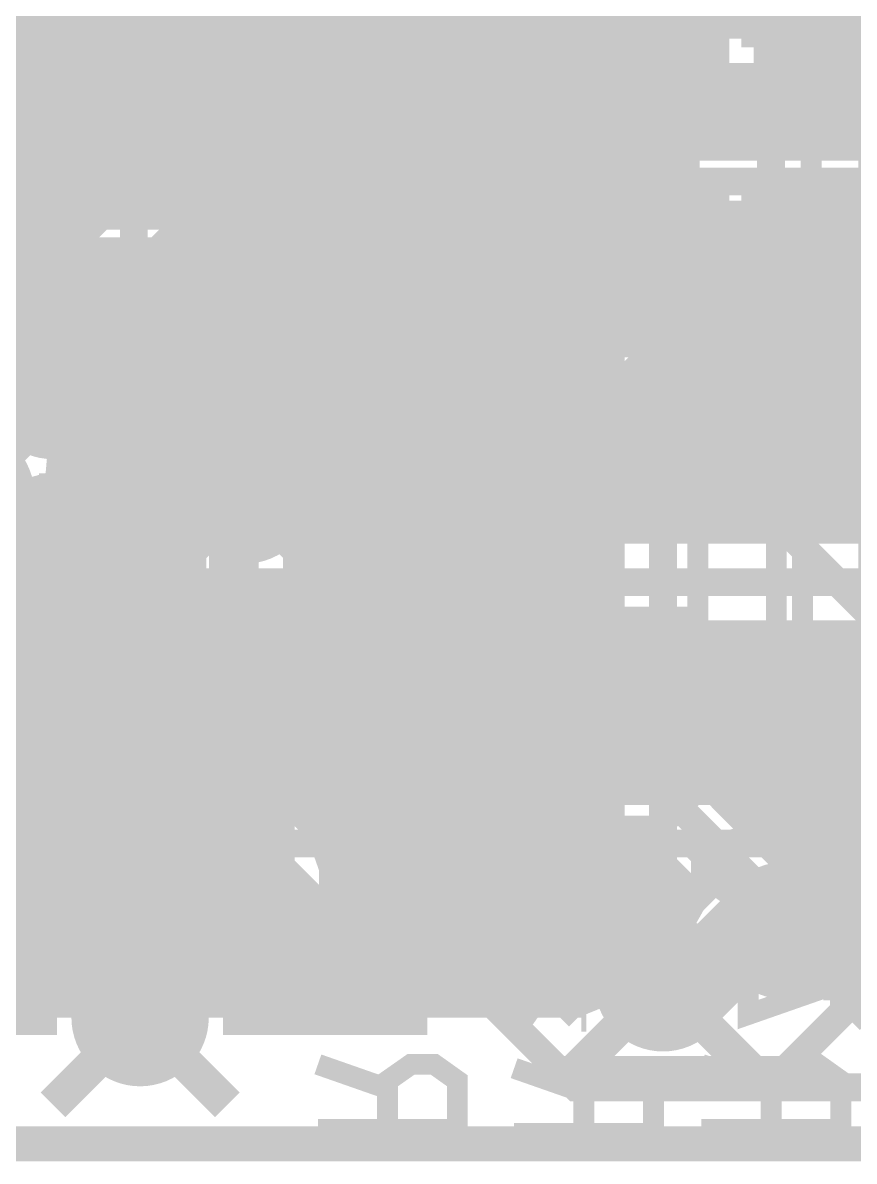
# Model space of a CAD drawing. Extents: x -72 to 72, y -47 to 50.
# Drawn here: x 27.09 to 33.14, y -6.13 to 2.17 of the extents above; entities that cross this region are included whole.
import ezdxf

# ---------------------------------------------------------------- set-up
doc = ezdxf.new("R2010")
doc.units = 0
doc.header["$MEASUREMENT"] = 0
doc.layers.get('0').update_dxf_attribs({"linetype": 'CONTINUOUS'})
for name, color, linetype in [('22-303-0_BOT', 7, 'CONTINUOUS'), ('22-303-0_DRD', 7, 'CONTINUOUS'), ('22-303-0_GND', 6, 'CONTINUOUS'), ('22-303-0_IN1', 4, 'CONTINUOUS'), ('22-303-0_IN2', 3, 'CONTINUOUS'), ('22-303-0_PWR', 5, 'CONTINUOUS'), ('22-303-0_SMB', 10, 'CONTINUOUS'), ('22-303-0_SMT', 14, 'CONTINUOUS'), ('22-303-0_SPB', 9, 'CONTINUOUS'), ('22-303-0_SPT', 12, 'CONTINUOUS'), ('22-303-0_SSB', 11, 'CONTINUOUS'), ('22-303-0_SST', 13, 'CONTINUOUS'), ('22-303-0_TOP', 8, 'CONTINUOUS'), ('THRUHOLE_TAP', 7, 'CONTINUOUS')]:
    doc.layers.add(name, color=color, linetype=linetype)

# ---------------------------------------------------------------- blocks, each defined once
blk = doc.blocks.new('RECTANGLE_4')
blk.add_solid([(0.4826, 0.4064), (0.4826, -0.4064), (-0.4826, 0.4064), (-0.4826, -0.4064)])
blk = doc.blocks.new('ROUND_48')
at = {"const_width": 0.29972}
blk.add_lwpolyline([(-0.14986, 0, 1), (0.14986, 0, 1)], format="xyb", close=True, dxfattribs=at)
blk = doc.blocks.new('OBLONG_61')
at = {"const_width": 0.29972}
blk.add_lwpolyline([(0, 0.59944), (0, -0.59944)], dxfattribs=at)
at = {"const_width": 0.14986}
for points in [[(-0.07493, 0.59944, 1), (0.07493, 0.59944, 1)], [(-0.07493, -0.59944, 1), (0.07493, -0.59944, 1)]]:
    blk.add_lwpolyline(points, format="xyb", close=True, dxfattribs=at)
blk = doc.blocks.new('ROUND_81')
at = {"const_width": 0.0635}
blk.add_lwpolyline([(-0.03175, 0, 1), (0.03175, 0, 1)], format="xyb", close=True, dxfattribs=at)
blk = doc.blocks.new('ROUND_82')
at = {"const_width": 0.50038}
blk.add_lwpolyline([(-0.25019, 0, 1), (0.25019, 0, 1)], format="xyb", close=True, dxfattribs=at)
blk = doc.blocks.new('ROUND_83')
at = {"const_width": 0.50038}
blk.add_lwpolyline([(-0.25019, 0, 1), (0.25019, 0, 1)], format="xyb", close=True, dxfattribs=at)
blk = doc.blocks.new('ROUND_53')
at = {"const_width": 0.29972}
blk.add_lwpolyline([(-0.14986, 0, 1), (0.14986, 0, 1)], format="xyb", close=True, dxfattribs=at)
blk = doc.blocks.new('RECTANGLE_2')
blk.add_solid([(0.63627, 0.51308), (0.63627, -0.51308), (-0.63627, 0.51308), (-0.63627, -0.51308)])
blk = doc.blocks.new('RECTANGLE_5')
blk.add_solid([(0.9017, 0.508), (0.9017, -0.508), (-0.9017, 0.508), (-0.9017, -0.508)])
blk = doc.blocks.new('RECTANGLE_10')
blk.add_solid([(1.12522, 1.14935), (1.12522, -1.14935), (-1.12522, 1.14935), (-1.12522, -1.14935)])
blk = doc.blocks.new('ROUND_95')
at = {"const_width": 0.10033}
blk.add_lwpolyline([(-0.050164, 0, 1), (0.050164, 0, 1)], format="xyb", close=True, dxfattribs=at)

msp = doc.modelspace()

# ---------------------------------------------------------------- linework, layer by layer
at = {"layer": '22-303-0_BOT'}
for points, const_width in [([(31.75, 11.9888), (30.734, 11.9888), (30.734, 0.254)], 0.381), ([(31.75, 0.5588), (31.4452, 0.254), (30.734, 0.254), (30.734, 11.9888), (31.75, 11.9888)], 0.381), ([(32.8168, 4.55676), (32.8168, 1.6764)], 0.254), ([(32.5882, 4.48056), (32.5882, 1.6764)], 0.254), ([(27.305, -0.508), (27.24404, -0.508), (27.24404, 4.05892)], 0.2032), ([(35.052, -0.508), (28.14828, -0.508), (27.89428, -0.254), (27.89428, 4.05892)], 0.2032), ([(29.19476, 4.05892), (29.19476, 0.39624), (29.464, 0.127)], 0.2032), ([(31.75, 3.44424), (31.75, 1.9812)], 0.2032), ([(32.5374, 2.6924), (32.5374, 1.6764)], 0.254), ([(32.8676, 2.6924), (32.8676, 1.6764)], 0.254), ([(32.8676, 2.1336), (32.5374, 2.1336)], 0.254), ([(35.687, 1.27), (32.004, 1.27), (31.75, 1.524), (31.75, 1.9812)], 0.2032), ([(32.8676, 1.905), (32.5374, 1.905)], 0.254), ([(32.8676, 1.6764), (32.5374, 1.6764)], 0.254), ([(32.8676, 1.6764), (32.5374, 1.6764)], 0.254), ([(33.655, 0.5588), (31.75, 0.5588)], 0.381), ([(34.417, -3.175), (34.29, -3.175), (32.3088, -1.1938), (31.75, -1.1938)], 0.2032), ([(26.67, -1.27), (27.64028, -1.27), (27.89428, -1.524), (27.89428, -2.54)], 0.2032), ([(28.54452, -2.54), (28.54452, -1.27), (28.702, -1.27)], 0.2032), ([(28.54452, -2.54), (28.54452, -1.27), (28.702, -1.27)], 0.2032), ([(27.24404, -2.54), (27.24404, -3.74142), (26.416, -4.572), (23.368, -4.572)], 0.2032), ([(29.19476, -2.54), (29.19476, -3.66776), (31.115, -5.588), (33.274, -5.588), (34.29, -4.572)], 0.2032), ([(29.845, -2.54), (29.845, -3.683), (30.988, -4.826), (31.75, -4.826)], 0.2032), ([(31.75, -4.826), (30.988, -4.826), (29.845, -3.683), (29.845, -2.54)], 0.2032), ([(31.75, -2.6162), (31.75, -3.048), (32.131, -3.429), (32.13354, -3.429), (32.639, -3.93954), (32.639, -4.445)], 0.2032), ([(27.65044, -3.52298), (27.65044, -3.74396)], 0.254), ([(28.2448, -3.4798), (28.2448, -4.953)], 0.254), ([(28.78836, -3.52298), (28.78836, -3.66776)], 0.254), ([(27.7876, -3.5814), (27.65044, -3.5814)], 0.254), ([(27.7876, -3.5814), (27.7876, -4.953)], 0.254), ([(28.43784, -3.5814), (28.00096, -3.5814)], 0.254), ([(28.0162, -3.57632), (28.0162, -4.953)], 0.254), ([(28.4734, -3.58902), (28.4734, -4.953)], 0.254), ([(28.78836, -3.5814), (28.6512, -3.5814)], 0.254), ([(28.702, -3.56616), (28.702, -4.953)], 0.254), ([(28.81376, -3.81), (27.64536, -3.81)], 0.254), ([(27.559, -4.0005), (27.559, -4.953)], 0.254), ([(28.90774, -3.95478), (29.90342, -4.953)], 0.254), ([(28.9306, -3.97764), (28.9306, -4.953)], 0.254), ([(27.53106, -4.03098), (26.7081, -4.85394)], 0.254), ([(28.98902, -4.0386), (27.52344, -4.0386)], 0.254), ([(29.21762, -4.2672), (27.29484, -4.2672)], 0.254), ([(27.3304, -4.23164), (27.3304, -4.953)], 0.254), ([(29.1592, -4.20624), (29.1592, -4.953)], 0.254), ([(29.3878, -4.43484), (29.3878, -4.953)], 0.254), ([(29.44622, -4.4958), (27.06624, -4.4958)], 0.254), ([(27.1018, -4.46024), (27.1018, -4.953)], 0.254), ([(29.6164, -4.66344), (29.6164, -4.953)], 0.254), ([(29.67482, -4.7244), (26.83764, -4.7244)], 0.254), ([(29.845, -4.89204), (29.845, -4.953)], 0.254), ([(29.90342, -4.953), (26.55824, -4.953)], 0.254)]:
    msp.add_lwpolyline(points, dxfattribs=dict(at, const_width=const_width))
at = {"layer": '22-303-0_BOT', "const_width": 0.254}
for points in [[(27.65044, -3.52298, 0.1425287), (27.89428, -3.59393)], [(27.89428, -3.5941, 0.2019958), (28.21956, -3.4571)], [(28.2194, -3.45694, 0.2019958), (28.54452, -3.59387)], [(28.54452, -3.5941, 0.1425289), (28.78845, -3.52312)], [(28.78836, -3.66776, 0.1989115), (28.90739, -3.95513)], [(27.53106, -4.03098, 0.1989124), (27.64995, -3.74396)]]:
    msp.add_lwpolyline(points, format="xyb", dxfattribs=at)
at = {"layer": '22-303-0_DRD', "const_width": 0.254}
for points in [[(30.48, 3.429), (29.21, 2.159)], [(30.48, 2.159), (29.21, 3.429)], [(31.369, 0.889), (30.099, -0.381)], [(31.369, -0.381), (30.099, 0.889)], [(30.099, 0.762), (28.829, -0.508)], [(30.099, -0.508), (28.829, 0.762)], [(27.94, 0.127), (26.67, -1.143)], [(27.94, -1.143), (26.67, 0.127)], [(27.305, -0.635), (26.035, -1.905)], [(27.305, -1.905), (26.035, -0.635)], [(29.337, -0.635), (28.067, -1.905)], [(29.337, -1.905), (28.067, -0.635)], [(29.337, -0.635), (28.067, -1.905)], [(29.337, -1.905), (28.067, -0.635)], [(33.274, -3.81), (32.004, -5.08)], [(33.274, -5.08), (32.004, -3.81)], [(32.385, -4.191), (31.115, -5.461)], [(32.385, -5.461), (31.115, -4.191)], [(32.385, -4.191), (31.115, -5.461)], [(32.385, -5.461), (31.115, -4.191)], [(28.575, -4.445), (27.305, -5.715)], [(28.575, -5.715), (27.305, -4.445)], [(69.99986, -5.99948), (-69.99986, -5.99948)]]:
    msp.add_lwpolyline(points, dxfattribs=at)
at = {"layer": '22-303-0_GND', "const_width": 0.254}
msp.add_lwpolyline([(69.99986, -5.99948), (-69.99986, -5.99948)], dxfattribs=at)
at = {"layer": '22-303-0_IN1'}
for points, const_width in [([(28.702, -1.27), (28.702, -3.175), (23.368, -3.175), (23.114, -3.429), (15.5321, -3.429), (14.605, -2.56032), (14.605, 2.032), (14.732, 2.159), (14.732, 17.018), (10.668, 21.082)], 0.2032), ([(29.972, 10.414), (31.75, 8.636), (31.75, -4.826)], 0.2032), ([(30.607, 9.20496), (30.607, -4.50596)], 0.254), ([(30.8356, 8.97636), (30.8356, -4.73456)], 0.254), ([(31.0642, 8.74776), (31.0642, -4.96316)], 0.254), ([(31.2928, 8.51916), (31.2928, -4.42976)], 0.254), ([(31.3436, 8.46836), (31.3436, -4.37896)], 0.254), ([(27.89428, 7.19328), (27.89428, -1.016), (27.64028, -1.27), (26.67, -1.27)], 0.2032), ([(28.30068, 6.74624), (28.30068, -0.81788)], 0.254), ([(28.321, 6.73354), (28.321, -0.8001)], 0.254), ([(29.2354, 6.61416), (29.2354, 0.6858)], 0.254), ([(28.5496, 6.52526), (28.5496, -0.6858)], 0.254), ([(28.7782, 6.45922), (28.7782, -0.67056)], 0.254), ([(29.0068, 6.48208), (29.0068, 0.52324)], 0.254), ([(28.702, -1.27), (28.702, -3.175), (30.988, -5.461), (32.639, -5.461), (33.274, -4.826), (33.274, 4.699), (34.417, 5.842)], 0.2032), ([(30.3784, 2.50952), (30.3784, -4.27736)], 0.254), ([(29.464, 2.3241), (29.464, 0.73152)], 0.254), ([(29.61386, 2.2352), (28.30068, 2.2352)], 0.254), ([(29.6926, 2.2098), (29.6926, 0.6858)], 0.254), ([(31.3436, 2.2352), (30.07614, 2.2352)], 0.254), ([(30.1498, 2.27076), (30.1498, -4.04876)], 0.254), ([(29.9212, 2.19456), (29.9212, 0.52324)], 0.254), ([(31.3436, 2.0066), (28.30068, 2.0066)], 0.254), ([(31.3436, 1.778), (28.30068, 1.778)], 0.254), ([(31.3436, 1.5494), (28.30068, 1.5494)], 0.254), ([(31.3436, 1.3208), (28.30068, 1.3208)], 0.254), ([(31.3436, 1.0922), (28.30068, 1.0922)], 0.254), ([(31.3436, 0.8636), (28.30068, 0.8636)], 0.254), ([(29.13634, 0.635), (28.30068, 0.635)], 0.254), ([(31.3436, 0.635), (29.79166, 0.635)], 0.254), ([(28.92806, 0.4064), (28.30068, 0.4064)], 0.254), ([(31.3436, 0.4064), (29.99994, 0.4064)], 0.254), ([(28.86202, 0.1778), (28.30068, 0.1778)], 0.254), ([(31.3436, 0.1778), (30.06598, 0.1778)], 0.254), ([(28.88488, -0.0508), (28.30068, -0.0508)], 0.254), ([(31.3436, -0.0508), (30.04058, -0.0508)], 0.254), ([(29.01696, -0.2794), (28.30068, -0.2794)], 0.254), ([(29.0068, -0.26924), (29.0068, -0.74676)], 0.254), ([(31.3436, -0.2794), (29.91104, -0.2794)], 0.254), ([(29.9212, -0.26924), (29.9212, -3.82016)], 0.254), ([(29.2354, -0.4318), (29.2354, -0.98552)], 0.254), ([(29.6926, -0.4318), (29.6926, -3.59156)], 0.254), ([(31.3436, -0.508), (28.30068, -0.508)], 0.254), ([(29.464, -0.47752), (29.464, -3.36296)], 0.254), ([(28.41752, -0.7366), (28.30068, -0.7366)], 0.254), ([(31.3436, -0.7366), (28.98648, -0.7366)], 0.254), ([(31.3436, -0.9652), (29.2227, -0.9652)], 0.254), ([(31.3436, -1.1938), (29.30144, -1.1938)], 0.254), ([(28.10764, -1.37922), (27.93238, -1.55194)], 0.254), ([(28.1178, -1.4224), (28.06192, -1.4224)], 0.254), ([(28.0924, -1.39192), (28.0924, -2.7686)], 0.254), ([(31.3436, -1.4224), (29.2862, -1.4224)], 0.254), ([(27.8638, -1.61036), (27.8638, -2.7686)], 0.254), ([(29.2354, -1.55448), (29.2354, -3.13436)], 0.254), ([(27.64028, -1.6764), (27.11704, -1.6764)], 0.254), ([(27.178, -1.6764), (27.178, -2.7686)], 0.254), ([(27.4066, -1.6764), (27.4066, -2.7686)], 0.254), ([(27.6352, -1.6764), (27.6352, -2.7686)], 0.254), ([(28.2321, -1.651), (27.78252, -1.651)], 0.254), ([(31.3436, -1.651), (29.1719, -1.651)], 0.254), ([(28.2956, -1.71704), (28.2956, -2.7686)], 0.254), ([(28.2956, -1.71704), (28.2956, -2.7686)], 0.254), ([(29.1084, -1.71704), (29.1084, -3.00736)], 0.254), ([(29.1084, -1.71704), (29.1084, -3.00736)], 0.254), ([(28.2956, -1.8796), (22.85238, -1.8796)], 0.254), ([(31.3436, -1.8796), (29.1084, -1.8796)], 0.254), ([(28.2956, -2.1082), (22.83206, -2.1082)], 0.254), ([(31.3436, -2.1082), (29.1084, -2.1082)], 0.254), ([(28.2956, -2.3368), (22.76602, -2.3368)], 0.254), ([(31.3436, -2.3368), (29.1084, -2.3368)], 0.254), ([(28.2956, -2.5654), (22.64918, -2.5654)], 0.254), ([(31.3436, -2.5654), (29.1084, -2.5654)], 0.254), ([(28.2956, -2.7686), (23.368, -2.7686)], 0.254), ([(31.3436, -2.794), (29.1084, -2.794)], 0.254), ([(29.1084, -3.00736), (31.15564, -5.0546)], 0.254), ([(31.3436, -3.0226), (29.12364, -3.0226)], 0.254), ([(31.3436, -3.2512), (29.35224, -3.2512)], 0.254), ([(31.3436, -3.4798), (29.58084, -3.4798)], 0.254), ([(28.53436, -3.5814), (26.8478, -3.5814)], 0.254), ([(27.178, -3.5814), (27.178, -5.08)], 0.254), ([(27.4066, -3.5814), (27.4066, -4.79552)], 0.254), ([(27.6352, -3.5814), (27.6352, -4.55676)], 0.254), ([(27.8638, -3.5814), (27.8638, -4.48056)], 0.254), ([(28.0924, -3.5814), (28.0924, -4.4958)], 0.254), ([(28.321, -3.5814), (28.321, -4.6101)], 0.254), ([(28.53436, -3.5814), (30.03296, -5.08)], 0.254), ([(28.5496, -3.59664), (28.5496, -5.08)], 0.254), ([(28.66136, -3.7084), (26.88336, -3.7084)], 0.254), ([(31.3436, -3.7084), (29.80944, -3.7084)], 0.254), ([(28.7782, -3.82524), (28.7782, -5.08)], 0.254), ([(28.88996, -3.937), (26.88082, -3.937)], 0.254), ([(31.3436, -3.937), (30.03804, -3.937)], 0.254), ([(29.0068, -4.05384), (29.0068, -5.08)], 0.254), ([(29.11856, -4.1656), (26.77668, -4.1656)], 0.254), ([(31.3436, -4.1656), (30.26664, -4.1656)], 0.254), ([(29.2354, -4.28244), (29.2354, -5.08)], 0.254), ([(29.34716, -4.3942), (26.44394, -4.3942)], 0.254), ([(31.32582, -4.3942), (30.49524, -4.3942)], 0.254), ([(29.464, -4.51104), (29.464, -5.08)], 0.254), ([(27.54376, -4.6228), (23.96998, -4.6228)], 0.254), ([(29.57576, -4.6228), (28.33624, -4.6228)], 0.254), ([(31.18104, -4.6228), (30.72384, -4.6228)], 0.254), ([(29.6926, -4.73964), (29.6926, -5.08)], 0.254), ([(27.3812, -4.8514), (23.90394, -4.8514)], 0.254), ([(29.80436, -4.8514), (28.4988, -4.8514)], 0.254), ([(31.14548, -4.8514), (30.95244, -4.8514)], 0.254), ([(29.9212, -4.96824), (29.9212, -5.08)], 0.254), ([(27.33548, -5.08), (23.69566, -5.08)], 0.254), ([(30.03296, -5.08), (28.54452, -5.08)], 0.254), ([(31.1912, -5.0546), (31.15564, -5.0546)], 0.254)]:
    msp.add_lwpolyline(points, dxfattribs=dict(at, const_width=const_width))
at = {"layer": '22-303-0_IN1', "const_width": 0.254}
for points in [[(29.24048, 2.794, 0.4142136), (29.845, 2.18948)], [(29.845, 2.18948, 0.4142136), (30.44952, 2.794)], [(29.464, 0.73152, 0.4142136), (28.85948, 0.127)], [(30.06852, 0.127, 0.4142136), (29.464, 0.73152)], [(28.85948, 0.127, 0.4142136), (29.464, -0.47752)], [(29.464, -0.47752, 0.4142136), (30.06852, 0.127)], [(28.702, -0.66548, 0.1835054), (28.30069, -0.81789)], [(29.30652, -1.27, 0.4142136), (28.702, -0.66548)], [(29.1084, -1.71704, 0.2113087), (29.30616, -1.27)], [(28.10764, -1.37922, 0.1642653), (28.2955, -1.71715)], [(27.64028, -1.6764, 0.1989124), (27.92765, -1.55737)], [(27.64028, -1.6764, 0.1989124), (27.92765, -1.55737)], [(26.67, -1.87452, 0.2113086), (27.11731, -1.67664)], [(31.3436, -4.37896, 0.2113087), (31.14584, -4.826)], [(31.3436, -4.37896, 0.2113087), (31.14584, -4.826)], [(27.94, -4.47548, 0.4142136), (27.33548, -5.08)], [(28.54452, -5.08, 0.4142136), (27.94, -4.47548)], [(31.14548, -4.826, 0.097385), (31.19049, -5.05489)], [(31.14548, -4.826, 0.097385), (31.19049, -5.05489)]]:
    msp.add_lwpolyline(points, format="xyb", dxfattribs=at)
at = {"layer": '22-303-0_IN2'}
for points, const_width in [([(-27.813, 13.462), (-27.813, 12.954), (-23.749, 8.89), (-14.732, 8.89), (-13.081, 7.239), (-13.081, 6.35), (-2.921, -3.81), (22.098, -3.81), (22.86, -3.048), (22.86, 0), (24.13, 1.27), (27.432, 1.27), (28.321, 2.159), (36.576, 2.159), (37.973, 3.556), (41.91, 3.556), (43.18, 4.826), (43.688, 4.826), (43.688, 4.953)], 0.2032), ([(31.75, -4.826), (31.242, -4.318), (26.924, -4.318), (26.035, -5.207), (13.589, -5.207), (13.208, -4.826), (-3.175, -4.826), (-9.144, 1.143), (-45.466, 1.143), (-47.625, 3.302), (-47.625, 6.477), (-46.228, 7.874), (-37.084, 7.874)], 0.2032), ([(24.638, -0.127), (25.273, 0.508), (28.067, 0.508), (28.956, 1.397), (37.084, 1.397), (38.1, 2.413), (42.545, 2.413), (44.323, 4.191), (50.165, 4.191), (51.054, 5.08), (52.07, 5.08), (52.578, 4.572), (53.213, 4.572), (53.594, 4.191), (53.594, 3.683), (53.086, 3.175), (53.086, -4.318)], 0.2032), ([(27.1018, 4.9276), (27.1018, 1.6764)], 0.254), ([(27.3304, 4.9276), (27.3304, 1.74244)], 0.254), ([(27.559, 4.9276), (27.559, 1.97104)], 0.254), ([(27.7876, 4.9276), (27.7876, 2.19964)], 0.254), ([(52.959, 3.937), (52.578, 3.556), (44.323, 3.556), (42.799, 2.032), (38.354, 2.032), (37.338, 1.016), (29.21, 1.016), (28.321, 0.127), (26.67, 0.127), (26.416, -0.127), (26.162, -0.127), (26.289, -0.254)], 0.2032), ([(23.368, -4.572), (23.368, -0.381), (24.638, 0.889), (27.813, 0.889), (28.702, 1.778), (36.83, 1.778), (38.227, 3.175), (42.418, 3.175)], 0.2032), ([(28.03398, 2.44602), (27.26436, 1.6764)], 0.254), ([(27.72156, 2.1336), (25.80894, 2.1336)], 0.254), ([(27.49296, 1.905), (25.60066, 1.905)], 0.254), ([(27.26436, 1.6764), (24.13, 1.6764)], 0.254), ([(43.688, 0.889), (43.815, 0.889), (44.45, 0.254), (44.45, -1.016), (42.926, -2.54), (35.306, -2.54), (34.036, -3.81), (26.289, -3.81)], 0.2032), ([(39.878, 0.381), (31.75, 0.381), (30.861, -0.508), (27.305, -0.508)], 0.2032), ([(24.638, -3.937), (26.67, -1.905), (33.909, -1.905), (34.29, -1.524), (34.798, -1.524), (35.306, -2.032), (41.529, -2.032), (43.053, -0.508), (43.053, 0.127), (43.18, 0.254)], 0.2032), ([(31.91764, -0.0254), (31.1531, -0.78994)], 0.254), ([(31.9024, -0.04064), (31.9024, -1.4986)], 0.254), ([(34.68878, -0.0254), (31.91764, -0.0254)], 0.254), ([(32.131, -0.0254), (32.131, -1.4986)], 0.254), ([(32.3596, -0.0254), (32.3596, -1.4986)], 0.254), ([(32.5882, -0.0254), (32.5882, -1.4986)], 0.254), ([(32.8168, -0.0254), (32.8168, -1.4986)], 0.254), ([(33.0454, -0.0254), (33.0454, -1.4986)], 0.254), ([(34.56178, -0.1524), (31.79064, -0.1524)], 0.254), ([(31.6738, -0.26924), (31.6738, -1.4986)], 0.254), ([(34.46018, -0.381), (31.56204, -0.381)], 0.254), ([(31.4452, -0.49784), (31.4452, -1.4986)], 0.254), ([(34.4551, -0.6096), (31.33344, -0.6096)], 0.254), ([(31.2166, -0.72644), (31.2166, -1.4986)], 0.254), ([(34.544, -0.8382), (31.09722, -0.8382)], 0.254), ([(30.861, -0.9144), (29.18968, -0.9144)], 0.254), ([(29.3878, -0.9144), (29.3878, -1.4986)], 0.254), ([(29.6164, -0.9144), (29.6164, -1.4986)], 0.254), ([(29.845, -0.9144), (29.845, -1.4986)], 0.254), ([(30.0736, -0.9144), (30.0736, -1.4986)], 0.254), ([(30.3022, -0.9144), (30.3022, -1.4986)], 0.254), ([(30.5308, -0.9144), (30.5308, -1.4986)], 0.254), ([(30.7594, -0.9144), (30.7594, -1.4986)], 0.254), ([(30.988, -0.89408), (30.988, -1.4986)], 0.254), ([(34.82086, -1.0668), (29.27096, -1.0668)], 0.254), ([(33.94456, -1.2954), (29.30652, -1.2954)], 0.254), ([(33.74136, -1.4986), (29.2608, -1.4986)], 0.254), ([(33.909, -2.3114), (26.83764, -2.3114)], 0.254), ([(27.1018, -2.3114), (27.1018, -3.4036)], 0.254), ([(27.3304, -2.3114), (27.3304, -3.4036)], 0.254), ([(27.559, -2.3114), (27.559, -3.4036)], 0.254), ([(27.7876, -2.3114), (27.7876, -3.4036)], 0.254), ([(28.0162, -2.3114), (28.0162, -3.4036)], 0.254), ([(28.2448, -2.3114), (28.2448, -3.4036)], 0.254), ([(28.4734, -2.3114), (28.4734, -3.4036)], 0.254), ([(28.702, -2.3114), (28.702, -3.4036)], 0.254), ([(28.9306, -2.3114), (28.9306, -3.4036)], 0.254), ([(29.1592, -2.3114), (29.1592, -3.4036)], 0.254), ([(29.3878, -2.3114), (29.3878, -3.4036)], 0.254), ([(29.6164, -2.3114), (29.6164, -3.4036)], 0.254), ([(29.845, -2.3114), (29.845, -3.4036)], 0.254), ([(30.0736, -2.3114), (30.0736, -3.4036)], 0.254), ([(30.3022, -2.3114), (30.3022, -3.4036)], 0.254), ([(30.5308, -2.3114), (30.5308, -3.4036)], 0.254), ([(30.7594, -2.3114), (30.7594, -3.4036)], 0.254), ([(30.988, -2.3114), (30.988, -3.4036)], 0.254), ([(31.2166, -2.3114), (31.2166, -3.4036)], 0.254), ([(31.4452, -2.3114), (31.4452, -3.4036)], 0.254), ([(31.6738, -2.3114), (31.6738, -3.4036)], 0.254), ([(31.9024, -2.3114), (31.9024, -3.4036)], 0.254), ([(32.131, -2.3114), (32.131, -3.4036)], 0.254), ([(32.3596, -2.3114), (32.3596, -3.4036)], 0.254), ([(32.5882, -2.3114), (32.5882, -3.4036)], 0.254), ([(32.8168, -2.3114), (32.8168, -3.4036)], 0.254), ([(33.0454, -2.3114), (33.0454, -3.4036)], 0.254), ([(34.00806, -2.4384), (26.71064, -2.4384)], 0.254), ([(34.21634, -2.667), (26.48204, -2.667)], 0.254), ([(34.37636, -2.8956), (26.25344, -2.8956)], 0.254), ([(34.14776, -3.1242), (26.02484, -3.1242)], 0.254), ([(33.91916, -3.3528), (26.68524, -3.3528)], 0.254), ([(33.86836, -3.4036), (26.73604, -3.4036)], 0.254), ([(31.07436, -4.7244), (27.09164, -4.7244), (26.86304, -4.953)], 0.254), ([(31.07436, -4.7244), (27.09164, -4.7244)], 0.254), ([(27.1018, -4.7244), (27.1018, -4.953)], 0.254), ([(27.3304, -4.7244), (27.3304, -4.953)], 0.254), ([(27.559, -4.7244), (27.559, -4.953)], 0.254), ([(27.7876, -4.7244), (27.7876, -4.953)], 0.254), ([(28.0162, -4.7244), (28.0162, -4.953)], 0.254), ([(28.2448, -4.7244), (28.2448, -4.953)], 0.254), ([(28.4734, -4.7244), (28.4734, -4.953)], 0.254), ([(28.702, -4.7244), (28.702, -4.953)], 0.254), ([(28.9306, -4.7244), (28.9306, -4.953)], 0.254), ([(29.1592, -4.7244), (29.1592, -4.953)], 0.254), ([(29.3878, -4.7244), (29.3878, -4.953)], 0.254), ([(29.6164, -4.7244), (29.6164, -4.953)], 0.254), ([(29.845, -4.7244), (29.845, -4.953)], 0.254), ([(30.0736, -4.7244), (30.0736, -4.953)], 0.254), ([(30.3022, -4.7244), (30.3022, -4.953)], 0.254), ([(30.5308, -4.7244), (30.5308, -4.953)], 0.254), ([(30.7594, -4.7244), (30.7594, -4.953)], 0.254), ([(30.988, -4.7244), (30.988, -4.953)], 0.254), ([(31.07436, -4.7244), (31.14548, -4.79552)], 0.254), ([(31.14548, -4.79552), (31.14471, -4.826)], 0.254), ([(31.14548, -4.79552), (31.14471, -4.826)], 0.254), ([(31.15818, -4.953), (26.86304, -4.953)], 0.254)]:
    msp.add_lwpolyline(points, dxfattribs=dict(at, const_width=const_width))
at = {"layer": '22-303-0_IN2', "const_width": 0.254}
for points in [[(30.861, -0.9144, 0.1989124), (31.14837, -0.79537)], [(30.861, -0.9144, 0.1989124), (31.14837, -0.79537)], [(29.30652, -1.27, 0.1588248), (29.19046, -0.91383)], [(29.2608, -1.4986, 0.0973858), (29.30575, -1.27)], [(31.14548, -4.826, 0.0528958), (31.15893, -4.95284)], [(31.14548, -4.826, 0.0528958), (31.15893, -4.95284)]]:
    msp.add_lwpolyline(points, format="xyb", dxfattribs=at)
at = {"layer": '22-303-0_PWR', "const_width": 0.254}
msp.add_lwpolyline([(69.99986, -5.99948), (-69.99986, -5.99948)], dxfattribs=at)
at = {"layer": '22-303-0_SSB', "const_width": 0.1524}
for points in [[(30.34538, -0.9398), (29.845, -1.44018), (23.5458, -1.44018), (23.5458, 2.9591), (30.34538, 2.9591), (30.34538, -0.9398)], [(30.9245, -0.1905), (30.9245, 2.7305), (32.5628, 2.7305), (32.5628, -0.1905), (30.9245, -0.1905)], [(32.8295, -0.1905), (32.8295, 2.7305), (34.4678, 2.7305), (34.4678, -0.1905), (32.8295, -0.1905)], [(30.861, 0.127), (30.607, -0.127), (30.607, -1.27), (30.353, -1.524), (30.353, -3.429)], [(29.42336, -0.29972), (29.42336, -0.98044)], [(29.56052, -0.2794), (29.56052, -1.00076)], [(29.69768, -0.31242), (29.69768, -0.96774)], [(33.02, -0.254), (32.766, -0.508), (32.766, -3.429)], [(29.2862, -0.38862), (29.2862, -0.89154)], [(29.76118, -0.35052), (29.32684, -0.35052)], [(29.87294, -0.48768), (29.21762, -0.48768)], [(29.83484, -0.42164), (29.83484, -0.85598)], [(32.5755, -0.4445), (32.5755, -3.3655), (30.9372, -3.3655), (30.9372, -0.4445), (32.5755, -0.4445)], [(29.90596, -0.62484), (29.1846, -0.62484)], [(29.88564, -0.762), (29.20492, -0.762)], [(29.79674, -0.89916), (29.29382, -0.89916)], [(29.7434, -3.80492), (29.7434, -4.16052), (29.91358, -4.21894), (30.08376, -4.21894), (30.2514, -4.16052), (30.2514, -3.80492), (30.08376, -3.74396), (29.91358, -3.74396), (29.2354, -3.98272)], [(30.83306, -4.24688), (30.66542, -4.18846), (30.66542, -3.83286), (30.83306, -3.7719), (31.17342, -3.7719), (31.34106, -3.89128), (31.34106, -4.24688), (31.68142, -4.24688), (31.68142, -3.7719)], [(32.0294, -4.04114), (32.19958, -4.16052), (32.36976, -4.21894), (32.70758, -4.21894), (32.87776, -4.16052), (33.0454, -4.04114), (33.0454, -3.92176), (32.87776, -3.80492), (32.70758, -3.74396), (32.36976, -3.74396), (32.19958, -3.80492), (32.0294, -3.92176), (32.0294, -4.04114)], [(29.40558, -5.05714), (29.2354, -4.93776), (29.2354, -4.70154), (29.40558, -4.58216), (29.57576, -4.58216), (29.91358, -4.82092), (30.2514, -4.58216), (30.2514, -5.05714)], [(30.83306, -5.08508), (30.66542, -4.9657), (30.66542, -4.72948), (30.83306, -4.6101), (31.00324, -4.6101), (31.34106, -4.84886), (31.68142, -4.6101), (31.68142, -5.08508)], [(32.36976, -4.58216), (32.36976, -5.05714), (33.0454, -4.82092), (33.0454, -4.70154), (32.0294, -4.70154)], [(29.7434, -5.59816), (29.2354, -5.42036)], [(29.7434, -5.89534), (29.7434, -5.53974), (29.91358, -5.42036), (30.08376, -5.42036), (30.2514, -5.53974), (30.2514, -5.89534), (29.2354, -5.89534)], [(31.17342, -5.6261), (30.66542, -5.4483)], [(31.17342, -5.92328), (31.17342, -5.56768), (31.34106, -5.4483), (31.51124, -5.4483), (31.68142, -5.56768), (31.68142, -5.92328), (30.66542, -5.92328)], [(32.5374, -5.59816), (32.0294, -5.42036)], [(32.5374, -5.89534), (32.5374, -5.53974), (32.70758, -5.42036), (32.87776, -5.42036), (33.0454, -5.53974), (33.0454, -5.89534), (32.0294, -5.89534)]]:
    msp.add_lwpolyline(points, dxfattribs=at)
for points in [[(29.54528, -0.2794, 0.4142136), (29.1846, -0.64008)], [(29.90596, -0.64008, 0.4142136), (29.54528, -0.2794)], [(29.1846, -0.64008, 0.4142136), (29.54528, -1.00076)], [(29.54528, -1.00076, 0.4142136), (29.90596, -0.64008)]]:
    msp.add_lwpolyline(points, format="xyb", dxfattribs=at)
at = {"layer": '22-303-0_SST', "const_width": 0.1524}
for points in [[(29.718, 5.842), (32.512, 5.842), (32.512, 0.508), (29.718, 0.508), (29.718, 5.842)], [(29.24048, 2.36474), (29.5402, 2.36474), (29.5402, -3.63474), (29.24048, -3.63474)], [(29.5275, 0.508), (26.3525, 0.508)], [(27.1399, 0.508), (27.1399, 0.1905)], [(27.27706, 0.508), (27.27706, 0.1905)], [(27.41422, 0.508), (27.41422, 0.1905)], [(27.55138, 0.508), (27.55138, 0.1905)], [(27.68854, 0.508), (27.68854, 0.1905)], [(27.8257, 0.508), (27.8257, 0.1905)], [(27.96286, 0.508), (27.96286, 0.1905)], [(28.10002, 0.508), (28.10002, 0.1905)], [(28.23718, 0.508), (28.23718, 0.1905)], [(28.37434, 0.508), (28.37434, 0.1905)], [(28.5115, 0.508), (28.5115, 0.1905)], [(28.64866, 0.508), (28.64866, 0.1905)], [(28.78582, 0.508), (28.78582, 0.1905)], [(28.92298, 0.508), (28.92298, 0.1905)], [(29.06014, 0.508), (29.06014, 0.1905)], [(29.1973, 0.508), (29.1973, 0.1905)], [(29.33446, 0.508), (29.33446, 0.1905)], [(29.47162, 0.508), (29.47162, 0.1905)], [(29.5275, 0.508), (29.5275, 0.1905)], [(29.5275, 0.42926), (26.3525, 0.42926)], [(29.5275, 0.2921), (26.3525, 0.2921)], [(32.4993, -0.21844), (32.8549, -0.21844), (32.97428, -0.0508), (32.97428, 0.11938), (32.8549, 0.28956), (32.4993, 0.28956), (32.4993, -0.72644)], [(29.5275, 0.1905), (26.3525, 0.1905)], [(31.75, -3.683), (30.48, -3.683), (30.226, -3.429), (30.226, -0.127), (32.004, -0.127), (32.004, -3.429), (31.75, -3.683)], [(32.79648, -0.21844), (32.97428, -0.72644)], [(32.004, -2.159), (30.226, -2.159)], [(33.29178, -2.35458), (33.29178, -2.82702), (32.61614, -2.5908), (32.61614, -2.47142), (33.63214, -2.47142)], [(33.63214, -3.19278), (33.63214, -3.6068), (32.61614, -3.6068)], [(33.63214, -4.445), (33.63214, -4.0894), (33.29178, -3.97002), (32.95396, -3.97002), (32.61614, -4.0894), (32.61614, -4.445)], [(33.63214, -4.38658), (32.61614, -4.38658)]]:
    msp.add_lwpolyline(points, dxfattribs=at)
at = {"layer": '22-303-0_TOP'}
for points, const_width in [([(32.3596, 4.4958), (32.3596, 2.1209)], 0.254), ([(32.5882, 4.48056), (32.5882, 2.1209)], 0.254), ([(31.115, 1.4986), (32.8676, 1.4986), (33.1978, 1.8288), (34.29, 1.8288), (34.9758, 1.8288), (36.957, 3.81), (39.2938, 3.81)], 0.635), ([(21.54936, 3.13436), (21.59, 3.13436), (21.63064, 3.13436), (23.7363, 1.016), (27.1526, 1.016), (27.94, 1.81356)], 1.27), ([(27.94, 1.81356), (27.94, 1.4986), (31.115, 1.4986)], 1.27), ([(32.3215, 2.3114), (32.3215, 2.1209)], 0.254), ([(32.75838, 2.26822), (32.60852, 2.1209)], 0.254), ([(32.62122, 2.1336), (32.3215, 2.1336)], 0.254), ([(32.60852, 2.1209), (32.3215, 2.1209)], 0.254), ([(36.8808, 0.9906), (33.22574, 0.9906)], 0.254), ([(32.8676, 0.8763), (32.3215, 0.8763)], 0.254), ([(32.3215, 0.8763), (32.3215, 0.6858)], 0.254), ([(32.3596, 0.8763), (32.3596, -1.4986)], 0.254), ([(32.5882, 0.8763), (32.5882, -1.4986)], 0.254), ([(32.8168, 0.8763), (32.8168, -1.4986)], 0.254), ([(33.0454, 0.9017), (33.0454, -1.4986)], 0.254), ([(36.8808, 0.762), (32.3215, 0.762)], 0.254), ([(32.3215, 0.6858), (31.58744, 0.6858)], 0.254), ([(31.6738, 0.6858), (31.6738, -0.07112)], 0.254), ([(31.9024, 0.6858), (31.9024, -0.07112)], 0.254), ([(32.131, 0.6858), (32.131, -1.4986)], 0.254), ([(31.4452, 0.61722), (31.4452, -0.07112)], 0.254), ([(36.8808, 0.5334), (31.26994, 0.5334)], 0.254), ([(28.88488, 0.3048), (27.76728, 0.3048)], 0.254), ([(27.7876, 0.32258), (27.7876, -0.14478)], 0.254), ([(28.9052, 0.36068), (27.8257, 0.36068)], 0.254), ([(28.0162, 0.36068), (28.0162, -1.63068)], 0.254), ([(28.2448, 0.36068), (28.2448, -0.87376)], 0.254), ([(28.4734, 0.36068), (28.4734, -0.7112)], 0.254), ([(28.702, 0.36068), (28.702, -0.66548)], 0.254), ([(30.734, 0.254), (30.734, -0.508), (31.115, -0.889)], 0.381), ([(36.8808, 0.3048), (31.33598, 0.3048)], 0.254), ([(27.559, 0.16764), (27.559, 0.04064)], 0.254), ([(27.15006, 0.0762), (26.79446, 0.0762)], 0.254), ([(27.15006, 0.0762), (26.79446, 0.0762)], 0.254), ([(27.2669, 0.09398), (27.3431, 0.09398)], 0.254), ([(27.26944, 0.09398), (27.3431, 0.09398)], 0.254), ([(27.26944, 0.09398), (27.3431, 0.09398)], 0.254), ([(27.26944, 0.09398), (27.3431, 0.09398)], 0.254), ([(28.86202, 0.0762), (27.45994, 0.0762)], 0.254), ([(29.464, 0.127), (29.464, -1.143), (30.226, -1.905), (34.29, -1.905), (34.544, -2.159)], 0.2032), ([(34.89706, 0.0762), (31.31058, 0.0762)], 0.254), ([(32.05734, -0.07112), (31.242, -0.07112)], 0.254), ([(32.05734, -0.07112), (32.05734, -1.4986)], 0.254), ([(28.92806, -0.1524), (27.79268, -0.1524)], 0.254), ([(28.9306, -0.15748), (28.9306, -0.7112)], 0.254), ([(34.56178, -0.1524), (32.05734, -0.1524)], 0.254), ([(29.0576, -0.32004), (29.0576, -0.77978)], 0.254), ([(29.0576, -0.381), (27.89682, -0.381)], 0.254), ([(34.46018, -0.381), (32.05734, -0.381)], 0.254), ([(29.0576, -0.6096), (27.89936, -0.6096)], 0.254), ([(34.4551, -0.6096), (32.05734, -0.6096)], 0.254), ([(27.7876, -0.87122), (27.7876, -1.63068)], 0.254), ([(28.27782, -0.8382), (27.81046, -0.8382)], 0.254), ([(34.544, -0.8382), (32.05734, -0.8382)], 0.254), ([(27.3304, -1.11252), (27.3304, -1.63068)], 0.254), ([(28.13304, -1.0668), (27.53614, -1.0668)], 0.254), ([(27.559, -1.05664), (27.559, -1.63068)], 0.254), ([(34.82086, -1.0668), (32.05734, -1.0668)], 0.254), ([(28.09748, -1.2954), (27.27452, -1.2954)], 0.254), ([(35.72256, -1.2954), (32.05734, -1.2954)], 0.254), ([(28.15336, -1.524), (27.21864, -1.524)], 0.254), ([(29.27096, -1.524), (29.25064, -1.524)], 0.254), ([(29.25572, -1.50876), (29.93898, -2.19202)], 0.254), ([(34.29, -1.4986), (32.05734, -1.4986)], 0.254), ([(28.21686, -1.63068), (27.15514, -1.63068)], 0.254), ([(27.94, -1.63068), (27.94, -3.0861)], 0.254), ([(29.37002, -1.63068), (29.18714, -1.63068)], 0.254), ([(29.37002, -1.63068), (29.37002, -4.53898)], 0.254), ([(29.3878, -1.64084), (29.3878, -4.953)], 0.254), ([(29.49956, -1.7526), (29.37002, -1.7526)], 0.254), ([(29.6164, -1.86944), (29.6164, -4.953)], 0.254), ([(29.72816, -1.9812), (29.37002, -1.9812)], 0.254), ([(29.845, -2.09804), (29.845, -4.953)], 0.254), ([(29.95676, -2.2098), (29.37002, -2.2098)], 0.254), ([(30.0736, -2.28092), (30.0736, -4.953)], 0.254), ([(30.17266, -2.30632), (30.17266, -3.73888)], 0.254), ([(33.9598, -2.3114), (32.05734, -2.3114)], 0.254), ([(32.05734, -2.3114), (32.05734, -3.15976)], 0.254), ([(32.131, -2.3114), (32.131, -3.23596)], 0.254), ([(32.3596, -2.3114), (32.3596, -3.46456)], 0.254), ([(32.5882, -2.3114), (32.5882, -3.69316)], 0.254), ([(32.8168, -2.3114), (32.8168, -3.86588)], 0.254), ([(33.0454, -2.3114), (33.0454, -3.99796)], 0.254), ([(30.17266, -2.4384), (29.37002, -2.4384)], 0.254), ([(34.00806, -2.4384), (32.05734, -2.4384)], 0.254), ([(30.17266, -2.667), (29.37002, -2.667)], 0.254), ([(34.21634, -2.667), (32.05734, -2.667)], 0.254), ([(27.94, -5.08), (27.94, -3.08356)], 0.635), ([(30.17266, -2.8956), (29.37002, -2.8956)], 0.254), ([(32.639, -4.445), (32.639, -4.318), (31.242, -2.921), (31.115, -2.921)], 0.2032), ([(35.39236, -2.8956), (32.05734, -2.8956)], 0.254), ([(26.50998, -3.0861), (27.94, -3.0861)], 0.254), ([(29.37002, -3.0861), (27.94, -3.0861)], 0.254), ([(27.94, -4.53898), (27.94, -3.0861)], 0.254), ([(30.17266, -3.1242), (29.37002, -3.1242)], 0.254), ([(35.16376, -3.1242), (32.05734, -3.1242)], 0.254), ([(32.05734, -3.15976), (32.74568, -3.85064)], 0.254), ([(30.17266, -3.3528), (29.37002, -3.3528)], 0.254), ([(34.93516, -3.3528), (32.24784, -3.3528)], 0.254), ([(30.17266, -3.5814), (29.37002, -3.5814)], 0.254), ([(34.70656, -3.5814), (32.47644, -3.5814)], 0.254), ([(31.48584, -3.73888), (30.17266, -3.73888)], 0.254), ([(30.3022, -3.73888), (30.3022, -4.953)], 0.254), ([(30.5308, -3.73888), (30.5308, -4.953)], 0.254), ([(30.7594, -3.73888), (30.7594, -4.953)], 0.254), ([(30.988, -3.73888), (30.988, -4.953)], 0.254), ([(31.2166, -3.73888), (31.2166, -4.54152)], 0.254), ([(31.4452, -3.73888), (31.4452, -4.30276)], 0.254), ([(31.48584, -3.73888), (32.04464, -4.29768)], 0.254), ([(31.55696, -3.81), (29.37002, -3.81)], 0.254), ([(34.47796, -3.81), (32.70504, -3.81)], 0.254), ([(31.6738, -3.92684), (31.6738, -4.22656)], 0.254), ([(31.78556, -4.0386), (29.37002, -4.0386)], 0.254), ([(34.00552, -4.0386), (33.08604, -4.0386)], 0.254), ([(31.9024, -4.15544), (31.9024, -4.2418)], 0.254), ([(31.51886, -4.2672), (29.37002, -4.2672)], 0.254), ([(33.76676, -4.2672), (33.21558, -4.2672)], 0.254), ([(31.242, -4.4958), (29.37002, -4.4958)], 0.254), ([(33.69056, -4.4958), (33.24098, -4.4958)], 0.254), ([(29.37002, -4.53898), (26.50998, -4.53898)], 0.254), ([(27.1018, -4.53898), (27.1018, -4.953)], 0.254), ([(27.3304, -4.53898), (27.3304, -4.953)], 0.254), ([(27.559, -4.53898), (27.559, -4.953)], 0.254), ([(27.7876, -4.53898), (27.7876, -4.953)], 0.254), ([(28.0162, -4.53898), (28.0162, -4.953)], 0.254), ([(28.2448, -4.53898), (28.2448, -4.953)], 0.254), ([(28.4734, -4.53898), (28.4734, -4.953)], 0.254), ([(28.702, -4.53898), (28.702, -4.953)], 0.254), ([(28.9306, -4.53898), (28.9306, -4.953)], 0.254), ([(29.1592, -4.53898), (29.1592, -4.953)], 0.254), ([(31.1531, -4.7244), (23.9522, -4.7244)], 0.254), ([(33.7058, -4.7244), (33.17494, -4.7244)], 0.254), ([(33.0454, -4.89204), (33.0454, -4.953)], 0.254), ([(31.15818, -4.953), (23.8379, -4.953)], 0.254), ([(33.8201, -4.953), (32.96666, -4.953)], 0.254)]:
    msp.add_lwpolyline(points, dxfattribs=dict(at, const_width=const_width))
at = {"layer": '22-303-0_TOP', "const_width": 0.254}
for points in [[(33.1978, 2.4511, 0.198913), (32.75777, 2.26883)], [(33.1978, 2.4511, 0.198913), (32.75777, 2.26883)], [(32.8676, 0.8763, 0.1989118), (33.30763, 1.05857)], [(31.24962, 0.56896, 0.0959698), (31.58704, 0.68648)], [(31.33852, 0.254, 0.1379529), (31.24989, 0.56912)], [(28.9052, 0.36068, 0.0993453), (28.85831, 0.127)], [(31.242, -0.07112, 0.1432972), (31.33713, 0.254)], [(28.85948, 0.127, 0.211308), (29.05735, -0.32031)], [(27.1526, 0.0762, 0.1371123), (26.8718, -0.08746)], [(27.90952, -0.508, 0.3970372), (27.34056, 0.09398)], [(27.305, -1.11252, 0.4142136), (27.90952, -0.508)], [(28.702, -0.66548, 0.4142136), (28.09748, -1.27)], [(29.0576, -0.77978, 0.1581908), (28.702, -0.66439)], [(27.25166, -1.10998, 0.0220978), (27.305, -1.11234)], [(27.27452, -1.27, 0.0672182), (27.25286, -1.10965)], [(27.15514, -1.63068, 0.1611998), (27.27452, -1.27)], [(28.09748, -1.27, 0.1611989), (28.21686, -1.63068)], [(29.18714, -1.63068, 0.0581141), (29.25712, -1.50936)], [(29.93898, -2.19202, 0.1647825), (30.17252, -2.30737)], [(33.24352, -4.445, 0.3631045), (32.74568, -3.85064)], [(31.75, -4.22148, 0.4142136), (31.14548, -4.826)], [(31.75, -4.22148, 0.4142136), (31.14548, -4.826)], [(32.04464, -4.29768, 0.1278727), (31.75, -4.22108)], [(32.04464, -4.29768, 0.1278727), (31.75, -4.22108)], [(32.96666, -4.953, 0.2547946), (33.24352, -4.445)], [(31.14548, -4.826, 0.0528958), (31.15893, -4.95284)], [(31.14548, -4.826, 0.0528958), (31.15893, -4.95284)]]:
    msp.add_lwpolyline(points, format="xyb", dxfattribs=at)

# ---------------------------------------------------------------- block references
at = {"layer": '22-303-0_BOT'}
for name, p in [('RECTANGLE_4', (31.75, 1.9812)), ('RECTANGLE_4', (31.75, 0.5588)), ('ROUND_48', (30.734, 0.254)), ('ROUND_48', (29.464, 0.127)), ('ROUND_48', (27.305, -0.508)), ('RECTANGLE_4', (31.75, -1.1938)), ('ROUND_48', (28.702, -1.27)), ('OBLONG_61', (27.24404, -2.54)), ('OBLONG_61', (27.89428, -2.54)), ('OBLONG_61', (28.54452, -2.54)), ('OBLONG_61', (29.19476, -2.54)), ('OBLONG_61', (29.845, -2.54)), ('RECTANGLE_4', (31.75, -2.6162)), ('ROUND_48', (32.639, -4.445)), ('ROUND_48', (31.75, -4.826)), ('ROUND_48', (27.94, -5.08))]:
    msp.add_blockref(name, p, dxfattribs=at)
at = {"layer": '22-303-0_GND'}
for name, p in [('ROUND_82', (30.734, 0.254)), ('ROUND_82', (29.464, 0.127)), ('ROUND_83', (27.305, -0.508)), ('ROUND_83', (26.67, -1.27)), ('ROUND_82', (28.702, -1.27)), ('ROUND_83', (32.639, -4.445)), ('ROUND_83', (31.75, -4.826)), ('ROUND_81', (27.94, -5.08))]:
    msp.add_blockref(name, p, dxfattribs=at)
at = {"layer": '22-303-0_IN1'}
for name, p in [('ROUND_48', (30.734, 0.254)), ('ROUND_53', (29.464, 0.127)), ('ROUND_48', (27.305, -0.508)), ('ROUND_48', (28.702, -1.27)), ('ROUND_48', (32.639, -4.445)), ('ROUND_48', (31.75, -4.826)), ('ROUND_53', (27.94, -5.08))]:
    msp.add_blockref(name, p, dxfattribs=at)
at = {"layer": '22-303-0_IN2'}
for name, p in [('ROUND_48', (30.734, 0.254)), ('ROUND_53', (29.464, 0.127)), ('ROUND_48', (27.305, -0.508)), ('ROUND_48', (28.702, -1.27)), ('ROUND_48', (32.639, -4.445)), ('ROUND_48', (31.75, -4.826)), ('ROUND_53', (27.94, -5.08))]:
    msp.add_blockref(name, p, dxfattribs=at)
at = {"layer": '22-303-0_PWR'}
for name, p in [('ROUND_82', (30.734, 0.254)), ('ROUND_82', (29.464, 0.127)), ('ROUND_83', (27.305, -0.508)), ('ROUND_83', (26.67, -1.27)), ('ROUND_82', (28.702, -1.27)), ('ROUND_83', (32.639, -4.445)), ('ROUND_83', (31.75, -4.826)), ('ROUND_82', (27.94, -5.08))]:
    msp.add_blockref(name, p, dxfattribs=at)
at = {"layer": '22-303-0_SMB'}
for name, p in [('RECTANGLE_4', (31.75, 1.9812)), ('RECTANGLE_4', (31.75, 0.5588)), ('RECTANGLE_4', (31.75, -1.1938)), ('OBLONG_61', (27.24404, -2.54)), ('OBLONG_61', (27.89428, -2.54)), ('OBLONG_61', (28.54452, -2.54)), ('OBLONG_61', (29.19476, -2.54)), ('OBLONG_61', (29.845, -2.54)), ('RECTANGLE_4', (31.75, -2.6162))]:
    msp.add_blockref(name, p, dxfattribs=at)
at = {"layer": '22-303-0_SMT'}
for name, p in [('RECTANGLE_10', (27.94, 1.81356)), ('RECTANGLE_5', (31.115, 1.4986)), ('RECTANGLE_2', (31.115, -0.889)), ('RECTANGLE_10', (27.94, -3.08356)), ('RECTANGLE_2', (31.115, -2.921))]:
    msp.add_blockref(name, p, dxfattribs=at)
at = {"layer": '22-303-0_SPB'}
for name, p in [('RECTANGLE_4', (31.75, 1.9812)), ('RECTANGLE_4', (31.75, 0.5588)), ('RECTANGLE_4', (31.75, -1.1938)), ('OBLONG_61', (27.24404, -2.54)), ('OBLONG_61', (27.89428, -2.54)), ('OBLONG_61', (28.54452, -2.54)), ('OBLONG_61', (29.19476, -2.54)), ('OBLONG_61', (29.845, -2.54)), ('RECTANGLE_4', (31.75, -2.6162))]:
    msp.add_blockref(name, p, dxfattribs=at)
at = {"layer": '22-303-0_SPT'}
for name, p in [('RECTANGLE_10', (27.94, 1.81356)), ('RECTANGLE_5', (31.115, 1.4986)), ('RECTANGLE_2', (31.115, -0.889)), ('RECTANGLE_10', (27.94, -3.08356)), ('RECTANGLE_2', (31.115, -2.921))]:
    msp.add_blockref(name, p, dxfattribs=at)
at = {"layer": '22-303-0_TOP'}
for name, p in [('RECTANGLE_10', (27.94, 1.81356)), ('RECTANGLE_5', (31.115, 1.4986)), ('ROUND_48', (30.734, 0.254)), ('ROUND_48', (29.464, 0.127)), ('ROUND_48', (27.305, -0.508)), ('RECTANGLE_2', (31.115, -0.889)), ('ROUND_48', (28.702, -1.27)), ('RECTANGLE_10', (27.94, -3.08356)), ('RECTANGLE_2', (31.115, -2.921)), ('ROUND_48', (32.639, -4.445)), ('ROUND_48', (31.75, -4.826)), ('ROUND_48', (27.94, -5.08))]:
    msp.add_blockref(name, p, dxfattribs=at)
at = {"layer": 'THRUHOLE_TAP'}
for p in [(30.734, 0.254), (29.464, 0.127), (27.305, -0.508), (28.702, -1.27), (32.639, -4.445), (31.75, -4.826), (27.94, -5.08)]:
    msp.add_blockref('ROUND_95', p, dxfattribs=at)

doc.saveas('drawing.dxf')
